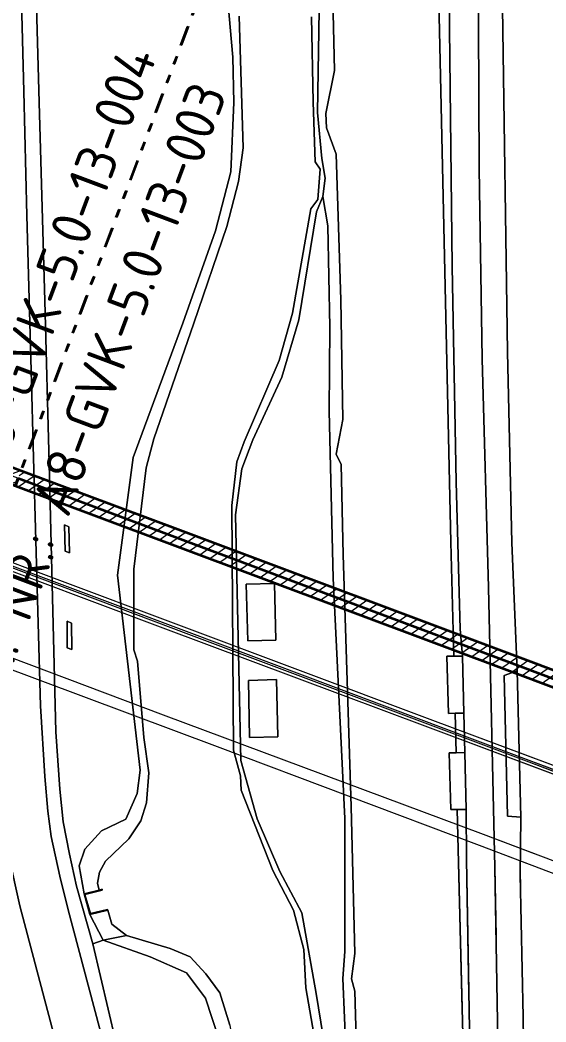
# Model space of a CAD drawing. Header units: metres. Extents: x 112942 to 118371, y 496117 to 499046.
# Drawn here: x 115409.7 to 115475.6, y 497542.8 to 497668.3 of the extents above; entities that cross this region are included whole.
import ezdxf
from ezdxf.enums import TextEntityAlignment as Align

# ---------------------------------------------------------------- set-up
doc = ezdxf.new("R2010")
doc.units = ezdxf.units.M
doc.linetypes.add('AL-TEKENBLADGRENS', pattern=[11.5, 2.5, -1.5, 1, -1.5, 1, -1.5, 2.5])
for name, color, linetype, lineweight in [('B-WE-OG-TOPOKAART-G', 7, 'Continuous', 18), ('N-WE-KL-DATA_GLASVEZEL-G', 90, 'KL-GLASVEZEL-N', 35), ('N-WE-KL-DATA_KABELGOOT-A', 92, 'Continuous', 18), ('N-WE-KL-DATA_KABELGOOT-G', 90, 'Continuous', 35), ('X-XX-AL-TEKENBLADGRENS-G', 7, 'AL-TEKENBLADGRENS', 35), ('X-XX-AL-TEKENBLADGRENS-T50', 130, 'Continuous', 50)]:
    doc.layers.add(name, color=color, linetype=linetype, lineweight=lineweight)
doc.styles.add('NLCS-ISO-T50', font='NLCS-ISO.ttf', dxfattribs={"height": 5})
doc.linetypes.add('KL-GLASVEZEL-N', pattern='A,4,-1,[101,NLCS.SHX,S=0.5,R=0,X=0,Y=0],-1,4,-1,["G",Standard,S=1,R=0,X=-0.25,Y=-0.5],-1.5', length=12.5)

msp = doc.modelspace()

# ---------------------------------------------------------------- hatches: boundary and pattern name
at = {"layer": 'N-WE-KL-DATA_KABELGOOT-A'}
h = msp.add_hatch(dxfattribs=at)
h.set_pattern_fill('ANSI31', color=256, scale=0.35, style=0)
h.set_pattern_definition([(20, (114185.2475, 497589.5624), (-0.3800699, 1.0442334), [])])
h.paths.add_polyline_path([(115409.834, 497611.872), (115391.223, 497618.833), (115382.111, 497622.364), (115381.389, 497620.499), (115390.511, 497616.963), (115409.133, 497609.998)])
h = msp.add_hatch(dxfattribs=at)
h.set_pattern_fill('ANSI31', color=256, scale=0.35, style=0)
h.set_pattern_definition([(35, (115239.072, 497068.6275), (-0.6373868, 0.9102827), [])])
h.paths.add_polyline_path([(115409.834, 497611.872), (115409.133, 497609.998), (115429.111, 497602.526), (115472.372, 497586.338), (115508.985, 497572.531), (115553.699, 497555.805), (115598.336, 497539.082), (115647.466, 497520.636), (115672.726, 497511.137), (115673.43, 497513.009), (115648.168, 497522.508), (115599.038, 497540.954), (115554.399, 497557.679), (115509.689, 497574.403), (115473.076, 497588.21), (115429.811, 497604.4)])

# ---------------------------------------------------------------- linework, layer by layer
at = {"layer": 'B-WE-OG-TOPOKAART-G', "elevation": -1.017}
for points in [[(115436.001, 497542.429), (115434.757, 497546.478), (115432.982, 497548.884), (115431.049, 497550.979), (115428.524, 497552.055), (115423.059, 497553.685), (115421.243, 497555.095), (115420.718, 497556.832), (115420.695, 497556.929), (115418.545, 497556.426), (115417.86, 497558.805), (115420.029, 497559.359), (115420.004, 497559.456), (115419.617, 497559.357), (115419.423, 497560.218), (115419.683, 497561.611), (115420.437, 497562.986), (115423.356, 497565.766), (115424.87, 497568.029), (115425.554, 497570.274), (115425.863, 497574.027), (115425.219, 497578.471), (115424.418, 497588.028), (115423.966, 497589.435), (115423.963, 497599.557), (115425.506, 497612.234), (115426.504, 497615.872), (115431.483, 497630.384), (115435.623, 497642.491), (115437.089, 497648.105), (115437.681, 497652.322), (115437.195, 497668.824)], [(115436.001, 497542.429), (115434.757, 497546.478), (115432.982, 497548.884), (115431.049, 497550.979), (115428.524, 497552.055), (115423.059, 497553.685), (115421.243, 497555.095), (115420.718, 497556.832), (115420.695, 497556.929), (115418.545, 497556.426), (115417.86, 497558.805), (115420.029, 497559.359), (115420.004, 497559.456), (115419.617, 497559.357), (115419.423, 497560.218), (115419.683, 497561.611), (115420.437, 497562.986), (115423.356, 497565.766), (115424.87, 497568.029), (115425.554, 497570.274), (115425.863, 497574.027), (115425.219, 497578.471), (115424.418, 497588.028), (115423.966, 497589.435), (115423.963, 497599.557), (115425.506, 497612.234), (115426.504, 497615.872), (115431.483, 497630.384), (115435.623, 497642.491), (115437.089, 497648.105), (115437.681, 497652.322), (115437.195, 497668.824)], [(115446.245, 497668.759), (115446.462, 497658.06), (115446.691, 497650.575), (115447.333, 497649.676), (115447.024, 497645.855), (115446.14, 497644.702), (115443.852, 497631.603), (115442.194, 497625.693), (115437.795, 497615.507), (115436.885, 497612.994), (115436.264, 497607.52), (115436.473, 497576.878), (115437.335, 497573.666), (115437.432, 497571.892), (115441.397, 497561.807), (115443.993, 497556.83), (115445.26, 497551.933), (115445.53, 497547.103), (115447.728, 497534.384)], [(115446.245, 497668.759), (115446.462, 497658.06), (115446.691, 497650.575), (115447.333, 497649.676), (115447.024, 497645.855), (115446.14, 497644.702), (115443.852, 497631.603), (115442.194, 497625.693), (115437.795, 497615.507), (115436.885, 497612.994), (115436.264, 497607.52), (115436.473, 497576.878), (115437.335, 497573.666), (115437.432, 497571.892), (115441.397, 497561.807), (115443.993, 497556.83), (115445.26, 497551.933), (115445.53, 497547.103), (115447.728, 497534.384), (115448.223, 497509.046), (115448.335, 497508.511)]]:
    msp.add_lwpolyline(points, dxfattribs=at)
at = {"layer": 'B-WE-OG-TOPOKAART-G', "elevation": -0.63}
for points in [[(115441.762, 497590.649), (115438.273, 497590.574), (115438.057, 497597.682), (115441.603, 497597.754), (115441.762, 497590.649)], [(115438.057, 497597.682), (115438.273, 497590.574), (115441.762, 497590.649), (115441.603, 497597.754), (115438.057, 497597.682)], [(115441.762, 497590.649), (115438.273, 497590.574), (115438.057, 497597.682), (115441.603, 497597.754), (115441.762, 497590.649)], [(115438.057, 497597.682), (115438.273, 497590.574), (115441.762, 497590.649), (115441.603, 497597.754), (115438.057, 497597.682)], [(115441.863, 497585.736), (115442.039, 497578.556), (115438.488, 497578.472), (115438.351, 497585.624), (115441.863, 497585.736)], [(115438.351, 497585.624), (115438.488, 497578.472), (115442.039, 497578.556), (115441.863, 497585.736), (115438.351, 497585.624)], [(115441.863, 497585.736), (115442.039, 497578.556), (115438.488, 497578.472), (115438.351, 497585.624), (115441.863, 497585.736)], [(115438.351, 497585.624), (115438.488, 497578.472), (115442.039, 497578.556), (115441.863, 497585.736), (115438.351, 497585.624)]]:
    msp.add_lwpolyline(points, close=True, dxfattribs=at)
at = {"layer": 'B-WE-OG-TOPOKAART-G'}
for points in [[(115463.453, 497734.67, -0.112), (115463.47, 497715.668, -0.144), (115463.365, 497692.127, -0.141), (115463.52, 497667.263, -0.147), (115463.884, 497637.454, -0.112), (115464.366, 497610.492, -0.109), (115464.887, 497592.054, 0.08), (115465.157, 497588.662, 0.208), (115464.076, 497588.658, 0.061), (115463.685, 497602.929, -0.147), (115462.287, 497666.945, -0.243), (115461.049, 497721.993, -0.213), (115460.861, 497734.783, -0.097), (115463.453, 497734.67, -0.112)], [(115463.453, 497734.67, -0.112), (115463.47, 497715.668, -0.144), (115463.365, 497692.127, -0.141), (115463.52, 497667.263, -0.147), (115463.884, 497637.454, -0.112), (115464.366, 497610.492, -0.109), (115464.887, 497592.054, 0.08), (115465.157, 497588.662, 0.208), (115464.076, 497588.658, 0.061), (115463.685, 497602.929, -0.147), (115462.287, 497666.945, -0.243), (115461.049, 497721.993, -0.213), (115460.861, 497734.783, -0.097), (115463.453, 497734.67, -0.112)], [(115465.963, 497546.314, -0.12), (115465.663, 497563.203, -0.106), (115465.628, 497569.454, 0.205), (115465.45, 497576.578, 0.182), (115465.32, 497581.529, 0.188), (115465.157, 497588.662, 0.208), (115464.887, 497592.054, 0.08), (115464.366, 497610.492, -0.109), (115463.884, 497637.454, -0.112), (115463.52, 497667.263, -0.147), (115463.365, 497692.127, -0.141), (115463.47, 497715.668, -0.144), (115463.453, 497734.67, -0.112), (115466.963, 497734.648, -0.063), (115466.977, 497706.484, -0.055), (115467.108, 497677.117, -0.078), (115467.25, 497649.74, -0.061), (115467.628, 497625.883, -0.124), (115468.419, 497597.276, 0.108), (115469.215, 497562.177, 0.04), (115469.361, 497553.601, 0.03)], [(115469.361, 497553.601, 0.03), (115469.215, 497562.177, 0.04), (115468.419, 497597.276, 0.108), (115467.628, 497625.883, -0.124), (115467.25, 497649.74, -0.061), (115467.108, 497677.117, -0.078), (115466.977, 497706.484, -0.055), (115466.963, 497734.648, -0.063), (115469.887, 497734.478, 0.28), (115470.005, 497709.425, 0.32), (115470.174, 497669.904, 0.243), (115470.81, 497626.73, 0.266), (115471.358, 497602.911, 0.226), (115472.009, 497586.811, 0.196)], [(115472.388, 497561.261, 0.155), (115472.47, 497568.502, 0.171), (115472.009, 497586.811, 0.196), (115471.358, 497602.911, 0.226), (115470.81, 497626.73, 0.266), (115470.174, 497669.904, 0.243), (115470.005, 497709.425, 0.32), (115469.887, 497734.478, 0.28), (115476.952, 497734.075, 0.535)], [(115472.388, 497561.261, 0.155), (115472.47, 497568.502, 0.171), (115472.009, 497586.811, 0.196), (115471.358, 497602.911, 0.226), (115470.81, 497626.73, 0.266), (115470.174, 497669.904, 0.243), (115470.005, 497709.425, 0.32), (115469.887, 497734.478, 0.28), (115476.952, 497734.075, 0.535), (115477.048, 497714.528, 0.472), (115477.192, 497686.764, 0.458), (115477.408, 497677.577, 0.412), (115477.979, 497671.389, 0.446), (115479.136, 497661.056, 0.486), (115480.285, 497650.953, 0.478), (115480.476, 497646.021, 0.492), (115480.694, 497634.562, 0.412), (115481.024, 497619.141, 0.435), (115481.276, 497617.355, 0.435), (115484.485, 497601.019, 0.423), (115484.857, 497586.832, 0.411)], [(115461.049, 497721.993, -0.213), (115462.287, 497666.945, -0.243), (115463.685, 497602.929, -0.147), (115464.076, 497588.658, 0.061), (115463.18, 497588.654, 0.204), (115463.412, 497581.48, 0.191), (115464.259, 497581.502, 0.061), (115464.37, 497576.554, -0.001), (115463.485, 497576.535, 0.189), (115463.704, 497569.436, 0.204), (115464.484, 497569.443, -0.001), (115465.228, 497539.603, -0.16), (115466.603, 497479.128, -0.136)], [(115461.049, 497721.993, -0.213), (115462.287, 497666.945, -0.243), (115463.685, 497602.929, -0.147), (115464.076, 497588.658, 0.061), (115463.18, 497588.654, 0.204), (115463.412, 497581.48, 0.191), (115464.259, 497581.502, 0.061), (115464.37, 497576.554, -0.001), (115463.485, 497576.535, 0.189), (115463.704, 497569.436, 0.204), (115464.484, 497569.443, -0.001), (115465.106, 497544.477, -0.134)], [(115467.157, 497493.73, -0.129), (115466.507, 497521.899, -0.184), (115466.082, 497539.618, -0.126), (115465.663, 497563.203, -0.106), (115465.628, 497569.454, 0.205), (115465.45, 497576.578, 0.182), (115465.32, 497581.529, 0.188), (115465.157, 497588.662, 0.208), (115464.887, 497592.054, 0.08), (115464.366, 497610.492, -0.109), (115463.884, 497637.454, -0.112), (115463.52, 497667.263, -0.147), (115463.365, 497692.127, -0.141)], [(115466.603, 497479.128, -0.136), (115453.381, 497479.278, -0.026), (115452.868, 497506.07, -0.138), (115452.222, 497527.494, -0.072), (115451.687, 497546.681, -0.112), (115451.241, 497548.242, -0.112), (115451.686, 497551.42, -0.109), (115451.226, 497569.832, -0.172), (115450.202, 497601.355, -0.063), (115449.955, 497612.661, -0.012), (115449.334, 497613.952, -0.012), (115450.16, 497618.283, -0.081), (115449.928, 497633.28, -0.098), (115449.315, 497651.553, -0.152), (115448.111, 497654.848, -0.238), (115448.051, 497656.614, -0.238), (115449.141, 497661.997, -0.169), (115448.49, 497688.963, -0.104)], [(115448.49, 497688.963, -0.104), (115449.141, 497661.997, -0.169), (115448.051, 497656.614, -0.238), (115448.111, 497654.848, -0.238), (115449.315, 497651.553, -0.152), (115449.928, 497633.28, -0.098), (115450.16, 497618.283, -0.081), (115449.334, 497613.952, -0.012), (115449.955, 497612.661, -0.012), (115450.202, 497601.355, -0.063), (115451.226, 497569.832, -0.172), (115451.686, 497551.42, -0.109), (115451.241, 497548.242, -0.112), (115451.687, 497546.681, -0.112), (115452.222, 497527.494, -0.072), (115452.868, 497506.07, -0.138), (115453.381, 497479.278, -0.026)], [(115452.524, 497517.493, -0.103), (115452.222, 497527.494, -0.072), (115451.687, 497546.681, -0.112), (115451.241, 497548.242, -0.112), (115451.686, 497551.42, -0.109), (115451.226, 497569.832, -0.172), (115450.202, 497601.355, -0.063), (115449.955, 497612.661, -0.012), (115449.334, 497613.952, -0.012), (115450.16, 497618.283, -0.081), (115449.928, 497633.28, -0.098), (115449.315, 497651.553, -0.152), (115448.111, 497654.848, -0.238), (115448.051, 497656.614, -0.238), (115449.141, 497661.997, -0.169), (115448.49, 497688.963, -0.104)], [(115448.49, 497688.963, -0.104), (115449.141, 497661.997, -0.169), (115448.051, 497656.614, -0.238), (115448.111, 497654.848, -0.238), (115449.315, 497651.553, -0.152), (115449.928, 497633.28, -0.098), (115450.16, 497618.283, -0.081), (115449.334, 497613.952, -0.012), (115449.955, 497612.661, -0.012), (115450.202, 497601.355, -0.063), (115451.226, 497569.832, -0.172), (115451.686, 497551.42, -0.109), (115451.241, 497548.242, -0.112), (115451.687, 497546.681, -0.112), (115452.222, 497527.494, -0.072), (115452.524, 497517.493, -0.103)], [(115409.768, 497675.598, -0.169), (115410.194, 497659.369, -0.109), (115410.582, 497643.874, -0.139), (115411.135, 497624.454, -0.058), (115411.391, 497613.508, -0.034), (115412.287, 497582.435, 0.109), (115412.822, 497573.587, 0.304), (115413.214, 497569.223, 0.406), (115413.608, 497566.054, 0.436), (115414.713, 497561.109, 0.454), (115415.761, 497556.895, 0.412), (115419.668, 497542.102, 0.154), (115420.074, 497540.59, 0.14), (115414.502, 497539.225, 0.249), (115409.689, 497557.395, 0.382), (115408.304, 497563.592, 0.349), (115407.771, 497567.406, 0.346), (115407.428, 497571.401, 0.301), (115407.09, 497575.439, 0.214), (115406.631, 497583.05, 0.13), (115405.375, 497628.978, -0.1), (115404.743, 497647.034, -0.166), (115404.487, 497662.269, -0.169), (115403.967, 497682.81, -0.253)], [(115403.967, 497682.81, -0.253), (115404.487, 497662.269, -0.169), (115404.743, 497647.034, -0.166), (115405.375, 497628.978, -0.1), (115406.631, 497583.05, 0.13), (115407.09, 497575.439, 0.214), (115407.428, 497571.401, 0.301), (115407.771, 497567.406, 0.346), (115408.304, 497563.592, 0.349), (115409.689, 497557.395, 0.382), (115414.502, 497539.225, 0.249)], [(115409.768, 497675.598, -0.169), (115410.194, 497659.369, -0.109), (115410.582, 497643.874, -0.139), (115411.135, 497624.454, -0.058), (115411.391, 497613.508, -0.034), (115412.287, 497582.435, 0.109), (115412.822, 497573.587, 0.304), (115413.214, 497569.223, 0.406), (115413.608, 497566.054, 0.436), (115414.713, 497561.109, 0.454), (115415.761, 497556.895, 0.412), (115419.668, 497542.102, 0.154), (115420.074, 497540.59, 0.14), (115414.502, 497539.225, 0.249), (115409.689, 497557.395, 0.382), (115408.304, 497563.592, 0.349), (115407.771, 497567.406, 0.346), (115407.428, 497571.401, 0.301), (115407.09, 497575.439, 0.214), (115406.631, 497583.05, 0.13), (115405.375, 497628.978, -0.1), (115404.743, 497647.034, -0.166), (115404.487, 497662.269, -0.169), (115403.967, 497682.81, -0.253)], [(115403.967, 497682.81, -0.253), (115404.487, 497662.269, -0.169), (115404.743, 497647.034, -0.166), (115405.375, 497628.978, -0.1), (115406.631, 497583.05, 0.13), (115407.09, 497575.439, 0.214), (115407.428, 497571.401, 0.301), (115407.771, 497567.406, 0.346), (115408.304, 497563.592, 0.349), (115409.689, 497557.395, 0.382), (115414.502, 497539.225, 0.249)], [(115472.009, 497586.811, 0.196), (115470.364, 497586.224, 0.134), (115470.818, 497568.61, 0.134), (115472.47, 497568.502, 0.171), (115472.388, 497561.261, 0.155), (115472.748, 497543.49, 0.184), (115472.936, 497531.539, 0.204), (115473.421, 497513.636, 0.201), (115473.883, 497491.292, 0.222), (115474.289, 497479.038, 0.201), (115472.387, 497479.078, 0.137), (115471, 497479.07, -0.075), (115470.412, 497504.25, -0.101), (115469.707, 497533.266, 0.005), (115469.215, 497562.177, 0.04), (115468.419, 497597.276, 0.108), (115467.628, 497625.883, -0.124), (115467.25, 497649.74, -0.061), (115467.108, 497677.117, -0.078)], [(115467.108, 497677.117, -0.078), (115467.25, 497649.74, -0.061), (115467.628, 497625.883, -0.124), (115468.419, 497597.276, 0.108), (115469.215, 497562.177, 0.04), (115469.707, 497533.266, 0.005), (115470.412, 497504.25, -0.101), (115471, 497479.07, -0.075), (115467.492, 497479.121, -0.135), (115467.157, 497493.73, -0.129)], [(115436.077, 497479.395, -0.301), (115434.672, 497479.408, -0.316), (115434.456, 497483.114, -0.283), (115434.068, 497486.492, -0.256), (115433.525, 497489.296, -0.256), (115432.743, 497492.695, -0.238), (115431.888, 497496.026, -0.178), (115430.917, 497499.972, -0.19), (115426.568, 497515.982, -0.058), (115423.349, 497528.41, 0.031), (115421.987, 497533.477, 0.077), (115420.074, 497540.59, 0.14), (115419.668, 497542.102, 0.154), (115415.761, 497556.895, 0.412), (115414.713, 497561.109, 0.454), (115413.608, 497566.054, 0.436), (115413.214, 497569.223, 0.406), (115412.822, 497573.587, 0.304), (115412.287, 497582.435, 0.109), (115411.391, 497613.508, -0.034), (115411.135, 497624.454, -0.058), (115410.582, 497643.874, -0.139), (115410.194, 497659.369, -0.109), (115409.768, 497675.598, -0.169)], [(115434.764, 497479.407, -0.315), (115434.672, 497479.408, -0.316), (115434.456, 497483.114, -0.283), (115434.068, 497486.492, -0.256), (115433.525, 497489.296, -0.256), (115432.743, 497492.695, -0.238), (115431.888, 497496.026, -0.178), (115430.917, 497499.972, -0.19), (115426.568, 497515.982, -0.058), (115423.349, 497528.41, 0.031), (115421.987, 497533.477, 0.077), (115420.074, 497540.59, 0.14), (115419.668, 497542.102, 0.154), (115415.761, 497556.895, 0.412), (115414.713, 497561.109, 0.454), (115413.608, 497566.054, 0.436), (115413.214, 497569.223, 0.406), (115412.822, 497573.587, 0.304), (115412.287, 497582.435, 0.109), (115411.391, 497613.508, -0.034), (115411.135, 497624.454, -0.058), (115410.582, 497643.874, -0.139), (115410.194, 497659.369, -0.109), (115409.768, 497675.598, -0.169)], [(115435.748, 497670.735, -0.696), (115436.398, 497663.679, -0.722), (115436.497, 497658.003, -0.771), (115436.145, 497649.327, -0.665), (115434.208, 497641.913, -0.608), (115430.122, 497630.38, -0.487), (115423.902, 497613.543, -0.278), (115421.923, 497598.814, -0.238), (115424.752, 497574.387, -0.401), (115424.376, 497571.448, -0.399), (115422.966, 497568.235, -0.396), (115419.912, 497566.78, -0.084), (115417.857, 497564.467, 0.074), (115417.121, 497562.38, 0.246), (115417.736, 497558.877, 0.243), (115418.475, 497556.307, 0.243), (115420.122, 497553.093, -0.08), (115418.844, 497552.62, 0.217), (115416.808, 497559.833, 0.412), (115415.901, 497563.862, 0.412), (115415.14, 497567.918, 0.43), (115414.694, 497571.982, 0.385), (115414.221, 497579.187, 0.187), (115413.354, 497612.795, -0.022), (115412.826, 497633.151, -0.055), (115412.171, 497656.555, -0.1), (115411.674, 497674.566, -0.163)], [(115411.674, 497674.566, -0.163), (115412.171, 497656.555, -0.1), (115412.826, 497633.151, -0.055), (115413.354, 497612.795, -0.022), (115414.221, 497579.187, 0.187), (115414.694, 497571.982, 0.385), (115415.14, 497567.918, 0.43), (115415.901, 497563.862, 0.412), (115416.808, 497559.833, 0.412), (115418.844, 497552.62, 0.217), (115422.665, 497536.242, 0.154), (115426.383, 497522.666, -0.04), (115432.818, 497498.739, -0.163), (115434.158, 497493.507, -0.202), (115434.9, 497490.249, -0.217), (115435.489, 497487.864, -0.229), (115435.787, 497486.005, -0.247), (115435.893, 497483.809, -0.301), (115436.077, 497479.395, -0.301)], [(115435.748, 497670.735, -0.696), (115436.398, 497663.679, -0.722), (115436.497, 497658.003, -0.771), (115436.145, 497649.327, -0.665), (115434.208, 497641.913, -0.608), (115430.122, 497630.38, -0.487), (115423.902, 497613.543, -0.278), (115421.923, 497598.814, -0.238), (115424.752, 497574.387, -0.401), (115424.376, 497571.448, -0.399), (115422.966, 497568.235, -0.396), (115419.912, 497566.78, -0.084), (115417.857, 497564.467, 0.074), (115417.121, 497562.38, 0.246), (115417.736, 497558.877, 0.243), (115418.475, 497556.307, 0.243), (115420.122, 497553.093, -0.08), (115418.844, 497552.62, 0.217), (115416.808, 497559.833, 0.412), (115415.901, 497563.862, 0.412), (115415.14, 497567.918, 0.43), (115414.694, 497571.982, 0.385), (115414.221, 497579.187, 0.187), (115413.354, 497612.795, -0.022), (115412.826, 497633.151, -0.055), (115412.171, 497656.555, -0.1), (115411.674, 497674.566, -0.163)], [(115411.674, 497674.566, -0.163), (115412.171, 497656.555, -0.1), (115412.826, 497633.151, -0.055), (115413.354, 497612.795, -0.022), (115414.221, 497579.187, 0.187), (115414.694, 497571.982, 0.385), (115415.14, 497567.918, 0.43), (115415.901, 497563.862, 0.412), (115416.808, 497559.833, 0.412), (115418.844, 497552.62, 0.217), (115422.665, 497536.242, 0.154), (115426.383, 497522.666, -0.04), (115432.818, 497498.739, -0.163), (115434.158, 497493.507, -0.202), (115434.9, 497490.249, -0.217), (115435.489, 497487.864, -0.229), (115435.787, 497486.005, -0.247), (115435.893, 497483.809, -0.301), (115435.969, 497481.991, -0.301)], [(115437.195, 497668.824, -1.017), (115437.681, 497652.322, -1.017), (115437.089, 497648.105, -1.017), (115435.623, 497642.491, -1.017), (115431.483, 497630.384, -1.017), (115426.504, 497615.872, -1.017), (115425.506, 497612.234, -1.017), (115423.963, 497599.557, -1.017), (115423.966, 497589.435, -1.017), (115424.418, 497588.028, -1.017), (115425.219, 497578.471, -1.017), (115425.863, 497574.027, -1.017), (115425.554, 497570.274, -1.017), (115424.87, 497568.029, -1.017), (115423.356, 497565.766, -1.017), (115420.437, 497562.986, -1.017), (115419.683, 497561.611, -1.017), (115419.423, 497560.218, -1.017), (115419.617, 497559.357, -1.017), (115417.736, 497558.877, 0.243), (115417.121, 497562.38, 0.246), (115417.857, 497564.467, 0.074), (115419.912, 497566.78, -0.084), (115422.966, 497568.235, -0.396), (115424.376, 497571.448, -0.399), (115424.752, 497574.387, -0.401), (115421.923, 497598.814, -0.238), (115423.902, 497613.543, -0.278), (115430.122, 497630.38, -0.487), (115434.208, 497641.913, -0.608), (115436.145, 497649.327, -0.665), (115436.497, 497658.003, -0.771), (115436.398, 497663.679, -0.722), (115435.748, 497670.735, -0.696)], [(115437.195, 497668.824, -1.017), (115437.681, 497652.322, -1.017), (115437.089, 497648.105, -1.017), (115435.623, 497642.491, -1.017), (115431.483, 497630.384, -1.017), (115426.504, 497615.872, -1.017), (115425.506, 497612.234, -1.017), (115423.963, 497599.557, -1.017), (115423.966, 497589.435, -1.017), (115424.418, 497588.028, -1.017), (115425.219, 497578.471, -1.017), (115425.863, 497574.027, -1.017), (115425.554, 497570.274, -1.017), (115424.87, 497568.029, -1.017), (115423.356, 497565.766, -1.017), (115420.437, 497562.986, -1.017), (115419.683, 497561.611, -1.017), (115419.423, 497560.218, -1.017), (115419.617, 497559.357, -1.017), (115417.736, 497558.877, 0.243), (115417.121, 497562.38, 0.246), (115417.857, 497564.467, 0.074), (115419.912, 497566.78, -0.084), (115422.966, 497568.235, -0.396), (115424.376, 497571.448, -0.399), (115424.752, 497574.387, -0.401), (115421.923, 497598.814, -0.238), (115423.902, 497613.543, -0.278), (115430.122, 497630.38, -0.487), (115434.208, 497641.913, -0.608), (115436.145, 497649.327, -0.665), (115436.497, 497658.003, -0.771), (115436.398, 497663.679, -0.722), (115435.748, 497670.735, -0.696)], [(115447.186, 497669.585, -0.739), (115447.006, 497656.753, -0.705), (115447.517, 497650.985, -0.765), (115447.939, 497648.521, -0.719), (115447.68, 497646.247, -0.779), (115446.85, 497644.333, -0.788), (115444.668, 497630.794, -0.828), (115442.518, 497623.625, -0.713), (115438.875, 497615.761, -0.679), (115437.491, 497612.124, -0.679), (115436.701, 497606.381, -0.679), (115437.392, 497575.571, -0.828), (115439.433, 497568.264, -0.825), (115442.253, 497561.678, -0.811), (115445.028, 497556.503, -0.808), (115446.839, 497546.411, -0.808), (115448.344, 497537.19, -0.808), (115448.433, 497529.559, -0.691), (115448.935, 497510.547, -0.751), (115449.939, 497504.512, -0.728), (115449.956, 497502.144, -0.728), (115449.324, 497491.833, -0.794), (115449.042, 497479.245, -0.794)], [(115447.186, 497669.585, -0.739), (115447.006, 497656.753, -0.705), (115447.517, 497650.985, -0.765), (115447.939, 497648.521, -0.719), (115447.68, 497646.247, -0.779), (115446.85, 497644.333, -0.788), (115444.668, 497630.794, -0.828), (115442.518, 497623.625, -0.713), (115438.875, 497615.761, -0.679), (115437.491, 497612.124, -0.679), (115436.701, 497606.381, -0.679), (115437.392, 497575.571, -0.828), (115439.433, 497568.264, -0.825), (115442.253, 497561.678, -0.811), (115445.028, 497556.503, -0.808), (115446.839, 497546.411, -0.808), (115448.344, 497537.19, -0.808), (115448.433, 497529.559, -0.691), (115448.935, 497510.547, -0.751), (115449.027, 497509.995, -0.749)], [(115453.381, 497479.278, -0.026), (115452.475, 497478.821, -0.779), (115451.84, 497504.219, -0.779), (115451.451, 497508.089, -0.779), (115451.473, 497512.282, -0.779), (115450.57, 497538.412, -0.779), (115450.15, 497548.278, -0.779), (115450.399, 497551.656, -0.779), (115450.407, 497568.322, -0.779), (115448.944, 497598.409, -0.779), (115448.468, 497619.329, -0.779), (115448.553, 497629.858, -0.779), (115448.298, 497642.551, -0.779), (115447.68, 497646.247, -0.779), (115447.939, 497648.521, -0.719), (115447.517, 497650.985, -0.765), (115447.006, 497656.753, -0.705), (115447.186, 497669.585, -0.739)], [(115451.378, 497515.036, -0.779), (115450.57, 497538.412, -0.779), (115450.15, 497548.278, -0.779), (115450.399, 497551.656, -0.779), (115450.407, 497568.322, -0.779), (115448.944, 497598.409, -0.779), (115448.468, 497619.329, -0.779), (115448.553, 497629.858, -0.779), (115448.298, 497642.551, -0.779), (115447.68, 497646.247, -0.779), (115447.939, 497648.521, -0.719), (115447.517, 497650.985, -0.765), (115447.006, 497656.753, -0.705), (115447.186, 497669.585, -0.739)], [(115470.174, 497669.904, 0.243), (115470.81, 497626.73, 0.266), (115471.358, 497602.911, 0.226), (115472.009, 497586.811, 0.196)], [(115449.042, 497479.245, -0.794), (115448.489, 497479.159, -1.017), (115448.446, 497495.325, -1.017), (115449.474, 497503.085, -1.017), (115448.223, 497509.046, -1.017), (115447.728, 497534.384, -1.017), (115445.53, 497547.103, -1.017), (115445.26, 497551.933, -1.017), (115443.993, 497556.83, -1.017), (115441.397, 497561.807, -1.017), (115437.432, 497571.892, -1.017), (115437.335, 497573.666, -1.017), (115436.473, 497576.878, -1.017), (115436.264, 497607.52, -1.017), (115436.885, 497612.994, -1.017), (115437.795, 497615.507, -1.017), (115442.194, 497625.693, -1.017), (115443.852, 497631.603, -1.017), (115446.14, 497644.702, -1.017), (115447.024, 497645.855, -1.017), (115447.333, 497649.676, -1.017), (115446.691, 497650.575, -1.017), (115446.462, 497658.06, -1.017), (115446.245, 497668.759, -1.017)], [(115448.335, 497508.511, -1.017), (115448.223, 497509.046, -1.017), (115447.728, 497534.384, -1.017), (115445.53, 497547.103, -1.017), (115445.26, 497551.933, -1.017), (115443.993, 497556.83, -1.017), (115441.397, 497561.807, -1.017), (115437.432, 497571.892, -1.017), (115437.335, 497573.666, -1.017), (115436.473, 497576.878, -1.017), (115436.264, 497607.52, -1.017), (115436.885, 497612.994, -1.017), (115437.795, 497615.507, -1.017), (115442.194, 497625.693, -1.017), (115443.852, 497631.603, -1.017), (115446.14, 497644.702, -1.017), (115447.024, 497645.855, -1.017), (115447.333, 497649.676, -1.017), (115446.691, 497650.575, -1.017), (115446.462, 497658.06, -1.017), (115446.245, 497668.759, -1.017)], [(115448.344, 497537.19, -0.808), (115446.839, 497546.411, -0.808), (115445.028, 497556.503, -0.808), (115442.253, 497561.678, -0.811), (115439.433, 497568.264, -0.825), (115437.392, 497575.571, -0.828), (115436.701, 497606.381, -0.679), (115437.491, 497612.124, -0.679), (115438.875, 497615.761, -0.679), (115442.518, 497623.625, -0.713), (115444.668, 497630.794, -0.828), (115446.85, 497644.333, -0.788), (115447.68, 497646.247, -0.779), (115448.298, 497642.551, -0.779), (115448.553, 497629.858, -0.779), (115448.468, 497619.329, -0.779), (115448.944, 497598.409, -0.779)], [(115449.027, 497509.995, -0.749), (115448.935, 497510.547, -0.751), (115448.433, 497529.559, -0.691), (115448.344, 497537.19, -0.808), (115446.839, 497546.411, -0.808), (115445.028, 497556.503, -0.808), (115442.253, 497561.678, -0.811), (115439.433, 497568.264, -0.825), (115437.392, 497575.571, -0.828), (115436.701, 497606.381, -0.679), (115437.491, 497612.124, -0.679), (115438.875, 497615.761, -0.679), (115442.518, 497623.625, -0.713), (115444.668, 497630.794, -0.828), (115446.85, 497644.333, -0.788), (115447.68, 497646.247, -0.779), (115448.298, 497642.551, -0.779), (115448.553, 497629.858, -0.779), (115448.468, 497619.329, -0.779), (115448.944, 497598.409, -0.779)], [(115518.239, 497558.855, 7.08), (115473.534, 497575.6, 7.077), (115431.251, 497591.487, 7.037), (115391.147, 497606.532, 6.952), (115391.14, 497606.825, 7.786), (115391.138, 497606.97, 6.895), (115391.125, 497607.606, 7.026), (115391.061, 497611.349, 6.966), (115390.975, 497615.032, 6.894), (115390.968, 497615.359, 6.894), (115390.921, 497617.691, 7.653), (115390.934, 497617.946, 6.895), (115380.175, 497622.095, 6.862), (115379.209, 497622.477, 6.863), (115379.338, 497622.803, 6.863), (115380.301, 497623.139, 6.8), (115380.56, 497622.541, 6.907), (115380.784, 497622.638, 9.129), (115381.112, 497622.779, 6.907), (115381.413, 497622.498, 6.858), (115394.224, 497617.715, 6.858), (115410.342, 497611.646, 6.858), (115446.556, 497598.107, 6.858), (115477.137, 497586.663, 7.12)], [(115478.714, 497573.66, 7.077), (115473.534, 497575.6, 7.077), (115431.251, 497591.487, 7.037), (115391.147, 497606.532, 6.952), (115391.14, 497606.825, 7.786), (115391.138, 497606.97, 6.895), (115391.125, 497607.606, 7.026), (115391.061, 497611.349, 6.966), (115390.975, 497615.032, 6.894), (115390.968, 497615.359, 6.894), (115390.921, 497617.691, 7.653), (115390.934, 497617.946, 6.895), (115380.175, 497622.095, 6.862), (115379.209, 497622.477, 6.863), (115379.338, 497622.803, 6.863), (115380.301, 497623.139, 6.8), (115380.56, 497622.541, 6.907), (115380.784, 497622.638, 9.129), (115381.112, 497622.779, 6.907), (115381.413, 497622.498, 6.858), (115394.224, 497617.715, 6.858), (115410.342, 497611.646, 6.858), (115446.556, 497598.107, 6.858), (115477.137, 497586.663, 7.12)], [(115500.859, 497565.882, 7.017), (115461.108, 497580.739, 6.98), (115427.953, 497593.153, 6.947), (115391.189, 497606.931, 6.895), (115391.175, 497607.607, 7.026), (115391.111, 497611.35, 6.966), (115391.025, 497615.033, 6.894), (115391.018, 497615.36, 6.894), (115390.967, 497617.9, 6.895), (115429.461, 497603.463, 6.97), (115472.724, 497587.274, 6.963), (115509.337, 497573.467, 6.943)], [(115478.913, 497574.085, 6.997), (115461.108, 497580.739, 6.98), (115427.953, 497593.153, 6.947), (115391.189, 497606.931, 6.895), (115391.175, 497607.607, 7.026), (115391.111, 497611.35, 6.966), (115391.025, 497615.033, 6.894), (115391.018, 497615.36, 6.894), (115390.967, 497617.9, 6.895), (115429.461, 497603.463, 6.97), (115472.724, 497587.274, 6.963), (115483.218, 497583.317, 6.957)], [(115525.138, 497542.988, 4.444), (115467.288, 497564.935, 6.931), (115434.472, 497577.299, 7.038), (115395.453, 497591.859, 7.038), (115382.57, 497596.773, 6.917), (115382.633, 497597.107, 9.27), (115382.682, 497597.363, 6.917), (115380.943, 497597.692, 6.903), (115380.961, 497598.363, 6.997), (115381.083, 497598.691, 6.997), (115391.314, 497594.856, 7.01), (115391.382, 497594.904, 7.01), (115391.379, 497595.031, 7.687), (115391.346, 497596.693, 7.074), (115391.324, 497597.777, 6.996), (115391.248, 497601.516, 6.984), (115391.174, 497605.182, 6.903), (115391.16, 497605.875, 6.983), (115391.159, 497605.921, 6.877), (115391.151, 497606.348, 6.953), (115431.181, 497591.302, 7.037), (115473.464, 497575.415, 7.077), (115518.17, 497558.67, 7.08)], [(115473.54, 497562.563, 6.662), (115467.288, 497564.935, 6.931), (115434.472, 497577.299, 7.038), (115395.453, 497591.859, 7.038), (115382.57, 497596.773, 6.917), (115382.633, 497597.107, 9.27), (115382.682, 497597.363, 6.917), (115380.943, 497597.692, 6.903), (115380.961, 497598.363, 6.997), (115381.083, 497598.691, 6.997), (115391.314, 497594.856, 7.01), (115391.382, 497594.904, 7.01), (115391.379, 497595.031, 7.687), (115391.346, 497596.693, 7.074), (115391.324, 497597.777, 6.996), (115391.248, 497601.516, 6.984), (115391.174, 497605.182, 6.903), (115391.16, 497605.875, 6.983), (115391.159, 497605.921, 6.877), (115391.151, 497606.348, 6.953), (115431.181, 497591.302, 7.037), (115473.464, 497575.415, 7.077), (115478.631, 497573.48, 7.077)], [(115391.432, 497594.905, 7.01), (115391.396, 497596.694, 7.074), (115391.374, 497597.778, 6.996), (115391.298, 497601.517, 6.984), (115391.224, 497605.183, 6.903), (115391.21, 497605.883, 6.877), (115395.642, 497604.239, 6.967), (115411.152, 497598.398, 7.009), (115427.603, 497592.218, 6.947), (115460.758, 497579.804, 6.98), (115500.509, 497564.947, 7.017)], [(115391.432, 497594.905, 7.01), (115391.396, 497596.694, 7.074), (115391.374, 497597.778, 6.996), (115391.298, 497601.517, 6.984), (115391.224, 497605.183, 6.903), (115391.21, 497605.883, 6.877), (115395.642, 497604.239, 6.967), (115411.152, 497598.398, 7.009), (115427.603, 497592.218, 6.947), (115460.758, 497579.804, 6.98), (115478.489, 497573.177, 6.997)], [(115415.816, 497604.861, -0.234), (115415.912, 497601.584, -0.062), (115415.363, 497601.798, -0.139), (115415.291, 497605.113, -0.171), (115415.816, 497604.861, -0.234)], [(115415.363, 497601.798, -0.139), (115415.912, 497601.584, -0.062), (115415.816, 497604.861, -0.234), (115415.291, 497605.113, -0.171), (115415.363, 497601.798, -0.139)], [(115415.816, 497604.861, -0.234), (115415.912, 497601.584, -0.062), (115415.363, 497601.798, -0.139), (115415.291, 497605.113, -0.171), (115415.816, 497604.861, -0.234)], [(115415.363, 497601.798, -0.139), (115415.912, 497601.584, -0.062), (115415.816, 497604.861, -0.234), (115415.291, 497605.113, -0.171), (115415.363, 497601.798, -0.139)], [(115448.944, 497598.409, -0.779), (115450.407, 497568.322, -0.779), (115450.399, 497551.656, -0.779), (115450.15, 497548.278, -0.779), (115450.57, 497538.412, -0.779)], [(115448.944, 497598.409, -0.779), (115450.407, 497568.322, -0.779), (115450.399, 497551.656, -0.779), (115450.15, 497548.278, -0.779), (115450.57, 497538.412, -0.779), (115451.378, 497515.036, -0.779)], [(115508.148, 497551.084, 7.047), (115467.783, 497566.306, 6.843), (115427.702, 497581.27, 7.057), (115391.432, 497594.905, 7.01)], [(115474.163, 497563.9, 6.875), (115467.783, 497566.306, 6.843), (115427.702, 497581.27, 7.057), (115391.432, 497594.905, 7.01)], [(115416.175, 497592.775, -0.227), (115416.207, 497589.5, -0.226), (115415.642, 497589.717, -0.188), (115415.605, 497593.022, -0.175), (115416.175, 497592.775, -0.227)], [(115415.642, 497589.717, -0.188), (115416.207, 497589.5, -0.226), (115416.175, 497592.775, -0.227), (115415.605, 497593.022, -0.175), (115415.642, 497589.717, -0.188)], [(115416.175, 497592.775, -0.227), (115416.207, 497589.5, -0.226), (115415.642, 497589.717, -0.188), (115415.605, 497593.022, -0.175), (115416.175, 497592.775, -0.227)], [(115415.642, 497589.717, -0.188), (115416.207, 497589.5, -0.226), (115416.175, 497592.775, -0.227), (115415.605, 497593.022, -0.175), (115415.642, 497589.717, -0.188)], [(115465.32, 497581.529, 0.188), (115464.259, 497581.502, 0.061), (115463.412, 497581.48, 0.191), (115463.18, 497588.654, 0.204), (115464.076, 497588.658, 0.061), (115465.157, 497588.662, 0.208), (115465.32, 497581.529, 0.188)], [(115465.32, 497581.529, 0.188), (115464.259, 497581.502, 0.061), (115463.412, 497581.48, 0.191), (115463.18, 497588.654, 0.204), (115464.076, 497588.658, 0.061), (115465.157, 497588.662, 0.208), (115465.32, 497581.529, 0.188)], [(115472.009, 497586.811, 0.196), (115472.47, 497568.502, 0.171), (115470.818, 497568.61, 0.134), (115470.364, 497586.224, 0.134), (115472.009, 497586.811, 0.196)], [(115472.009, 497586.811, 0.196), (115470.364, 497586.224, 0.134), (115470.818, 497568.61, 0.134), (115472.47, 497568.502, 0.171), (115472.388, 497561.261, 0.155), (115472.411, 497560.141, 0.157)], [(115472.009, 497586.811, 0.196), (115472.47, 497568.502, 0.171), (115470.818, 497568.61, 0.134), (115470.364, 497586.224, 0.134), (115472.009, 497586.811, 0.196)], [(115465.32, 497581.529, 0.188), (115465.45, 497576.578, 0.182), (115464.37, 497576.554, -0.001), (115464.259, 497581.502, 0.061), (115465.32, 497581.529, 0.188)], [(115465.32, 497581.529, 0.188), (115465.45, 497576.578, 0.182), (115464.37, 497576.554, -0.001), (115464.259, 497581.502, 0.061), (115465.32, 497581.529, 0.188)], [(115465.45, 497576.578, 0.182), (115465.628, 497569.454, 0.205), (115464.484, 497569.443, -0.001), (115463.704, 497569.436, 0.204), (115463.485, 497576.535, 0.189), (115464.37, 497576.554, -0.001), (115465.45, 497576.578, 0.182)], [(115465.45, 497576.578, 0.182), (115465.628, 497569.454, 0.205), (115464.484, 497569.443, -0.001), (115463.704, 497569.436, 0.204), (115463.485, 497576.535, 0.189), (115464.37, 497576.554, -0.001), (115465.45, 497576.578, 0.182)], [(115465.628, 497569.454, 0.205), (115465.663, 497563.203, -0.106), (115466.082, 497539.618, -0.126), (115466.507, 497521.899, -0.184), (115467.157, 497493.73, -0.129), (115467.492, 497479.121, -0.135), (115466.603, 497479.128, -0.136), (115465.228, 497539.603, -0.16), (115464.484, 497569.443, -0.001), (115465.628, 497569.454, 0.205)], [(115465.106, 497544.477, -0.134), (115464.484, 497569.443, -0.001), (115465.628, 497569.454, 0.205)], [(115465.628, 497569.454, 0.205), (115465.663, 497563.203, -0.106), (115465.963, 497546.314, -0.12)], [(115491.301, 497478.881, 0.472), (115474.289, 497479.038, 0.201), (115473.883, 497491.292, 0.222), (115473.421, 497513.636, 0.201), (115472.936, 497531.539, 0.204), (115472.748, 497543.49, 0.184), (115472.388, 497561.261, 0.155)], [(115472.411, 497560.141, 0.157), (115472.388, 497561.261, 0.155)], [(115418.475, 497556.307, 0.243), (115417.736, 497558.877, 0.243), (115419.617, 497559.357, -1.017), (115420.004, 497559.456, -1.017), (115420.029, 497559.359, -1.017), (115417.86, 497558.805, -1.017), (115418.545, 497556.426, -1.017), (115420.695, 497556.929, -1.017), (115420.718, 497556.832, -1.017), (115418.475, 497556.307, 0.243)], [(115418.475, 497556.307, 0.243), (115417.736, 497558.877, 0.243), (115419.617, 497559.357, -1.017), (115420.004, 497559.456, -1.017), (115420.029, 497559.359, -1.017), (115417.86, 497558.805, -1.017), (115418.545, 497556.426, -1.017), (115420.695, 497556.929, -1.017), (115420.718, 497556.832, -1.017), (115418.475, 497556.307, 0.243)], [(115420.122, 497553.093, -0.08), (115418.475, 497556.307, 0.243), (115420.718, 497556.832, -1.017), (115421.243, 497555.095, -1.017), (115423.059, 497553.685, -1.017), (115420.122, 497553.093, -0.08)], [(115420.122, 497553.093, -0.08), (115418.475, 497556.307, 0.243), (115420.718, 497556.832, -1.017), (115421.243, 497555.095, -1.017), (115423.059, 497553.685, -1.017), (115420.122, 497553.093, -0.08)], [(115437.252, 497479.385, -0.513), (115436.077, 497479.395, -0.301), (115435.893, 497483.809, -0.301), (115435.787, 497486.005, -0.247), (115435.489, 497487.864, -0.229), (115434.9, 497490.249, -0.217), (115434.158, 497493.507, -0.202), (115432.818, 497498.739, -0.163), (115426.383, 497522.666, -0.04), (115422.665, 497536.242, 0.154), (115418.844, 497552.62, 0.217), (115420.122, 497553.093, -0.08), (115426.012, 497551.012, -0.453), (115430.567, 497549.005, -0.58), (115432.941, 497545.81, -0.6), (115434.675, 497540.607, -0.613), (115435.877, 497525.976, -0.613), (115436.698, 497502.312, -0.66), (115436.631, 497486.949, -0.493), (115437.252, 497479.385, -0.513)], [(115435.969, 497481.991, -0.301), (115435.893, 497483.809, -0.301), (115435.787, 497486.005, -0.247), (115435.489, 497487.864, -0.229), (115434.9, 497490.249, -0.217), (115434.158, 497493.507, -0.202), (115432.818, 497498.739, -0.163), (115426.383, 497522.666, -0.04), (115422.665, 497536.242, 0.154), (115418.844, 497552.62, 0.217), (115420.122, 497553.093, -0.08), (115426.012, 497551.012, -0.453), (115430.567, 497549.005, -0.58), (115432.941, 497545.81, -0.6), (115434.675, 497540.607, -0.613), (115435.877, 497525.976, -0.613), (115436.698, 497502.312, -0.66), (115436.631, 497486.949, -0.493), (115436.878, 497483.941, -0.501)], [(115438.584, 497479.2, -1.017), (115437.252, 497479.385, -0.513), (115436.631, 497486.949, -0.493), (115436.698, 497502.312, -0.66), (115435.877, 497525.976, -0.613), (115434.675, 497540.607, -0.613), (115432.941, 497545.81, -0.6), (115430.567, 497549.005, -0.58), (115426.012, 497551.012, -0.453), (115420.122, 497553.093, -0.08), (115423.059, 497553.685, -1.017), (115428.524, 497552.055, -1.017), (115431.049, 497550.979, -1.017), (115432.982, 497548.884, -1.017), (115434.757, 497546.478, -1.017), (115436.001, 497542.429, -1.017), (115437.158, 497535.356, -1.017), (115437.698, 497522.951, -1.017), (115437.777, 497504.681, -1.017), (115438.584, 497479.2, -1.017)], [(115436.878, 497483.941, -0.501), (115436.631, 497486.949, -0.493), (115436.698, 497502.312, -0.66), (115435.877, 497525.976, -0.613), (115434.675, 497540.607, -0.613), (115432.941, 497545.81, -0.6), (115430.567, 497549.005, -0.58), (115426.012, 497551.012, -0.453), (115420.122, 497553.093, -0.08), (115423.059, 497553.685, -1.017), (115428.524, 497552.055, -1.017), (115431.049, 497550.979, -1.017), (115432.982, 497548.884, -1.017), (115434.757, 497546.478, -1.017), (115436.001, 497542.429, -1.017), (115437.158, 497535.356, -1.017), (115437.698, 497522.951, -1.017), (115437.777, 497504.681, -1.017), (115438.335, 497487.065, -1.017)]]:
    msp.add_polyline3d(points, dxfattribs=at)
at = {"layer": 'N-WE-KL-DATA_GLASVEZEL-G', "elevation": -52.617, "flags": 128}
msp.add_lwpolyline([(115409.483, 497610.935), (115429.461, 497603.463), (115472.724, 497587.274), (115509.337, 497573.467), (115554.049, 497556.742), (115598.687, 497540.018), (115647.817, 497521.572), (115674.818, 497511.419), (115678.607, 497521.062), (115684.944, 497518.686), (115735.335, 497499.843), (115749.331, 497494.619), (115760.346, 497490.443), (115766.452, 497487.922), (115783.719, 497479.9), (115812.497, 497466.388), (115840.452, 497453.266), (115858.018, 497445.157), (115866.741, 497441.75), (115868.95, 497447.502), (115869.315, 497448.433, -0.1086482), (116037.119, 497385.881), (116033.732, 497377.249), (116036.858, 497376.155), (116055.709, 497369.801), (116070.22, 497365.032), (116083.866, 497360.782), (116098.486, 497356.612), (116108.822, 497353.737), (116119.993, 497350.693), (116139.214, 497345.83), (116156.574, 497341.763), (116175.357, 497337.731), (116192.155, 497334.492), (116209.518, 497331.394), (116229.215, 497328.132), (116252.122, 497324.636), (116273.129, 497321.579), (116294.892, 497318.468), (116318.004, 497315.13), (116350.283, 497310.51), (116375.702, 497308.929), (116382.507, 497308.552), (116391.295, 497307.551), (116394.42, 497307.113), (116414.484, 497304.356), (116428.189, 497302.486), (116446.786, 497300.064), (116447.865, 497299.906)], format="xyb", dxfattribs=at)
at = {"layer": 'N-WE-KL-DATA_KABELGOOT-G', "elevation": 6.931}
for points in [[(115409.834, 497611.872), (115391.223, 497618.833), (115382.111, 497622.364), (115381.389, 497620.499), (115390.511, 497616.963), (115409.133, 497609.998)], [(115409.133, 497609.998), (115429.111, 497602.526), (115472.372, 497586.338), (115508.985, 497572.531), (115553.699, 497555.805), (115598.336, 497539.082), (115647.466, 497520.636), (115672.726, 497511.137), (115673.43, 497513.009), (115648.168, 497522.508), (115599.038, 497540.954), (115554.399, 497557.679), (115509.689, 497574.403), (115473.076, 497588.21), (115429.811, 497604.4), (115409.834, 497611.872)]]:
    msp.add_lwpolyline(points, dxfattribs=at)
at = {"layer": 'X-XX-AL-TEKENBLADGRENS-G'}
for p, q in [((115350.643, 497454.556), (115467.874, 497766.116)), ((115456.151, 497734.96), (115362.366, 497485.712))]:
    msp.add_line(p, q, dxfattribs=at)

# ---------------------------------------------------------------- texts
at = {"layer": 'X-XX-AL-TEKENBLADGRENS-T50', "style": 'NLCS-ISO-T50'}
for s, rotation, p in [('SLUIT AAN OP TEK. NR.: A8-GVK-5.0-13-004', 69.46692, (115401.241, 497602.303)), ('SLUIT AAN OP TEK. NR.: A8-GVK-5.0-13-003', 69.43416, (115410.053, 497597.825))]:
    msp.add_text(s, height=5, rotation=rotation, dxfattribs=at).set_placement(p, align=Align.MIDDLE_CENTER)

doc.saveas('drawing.dxf')
